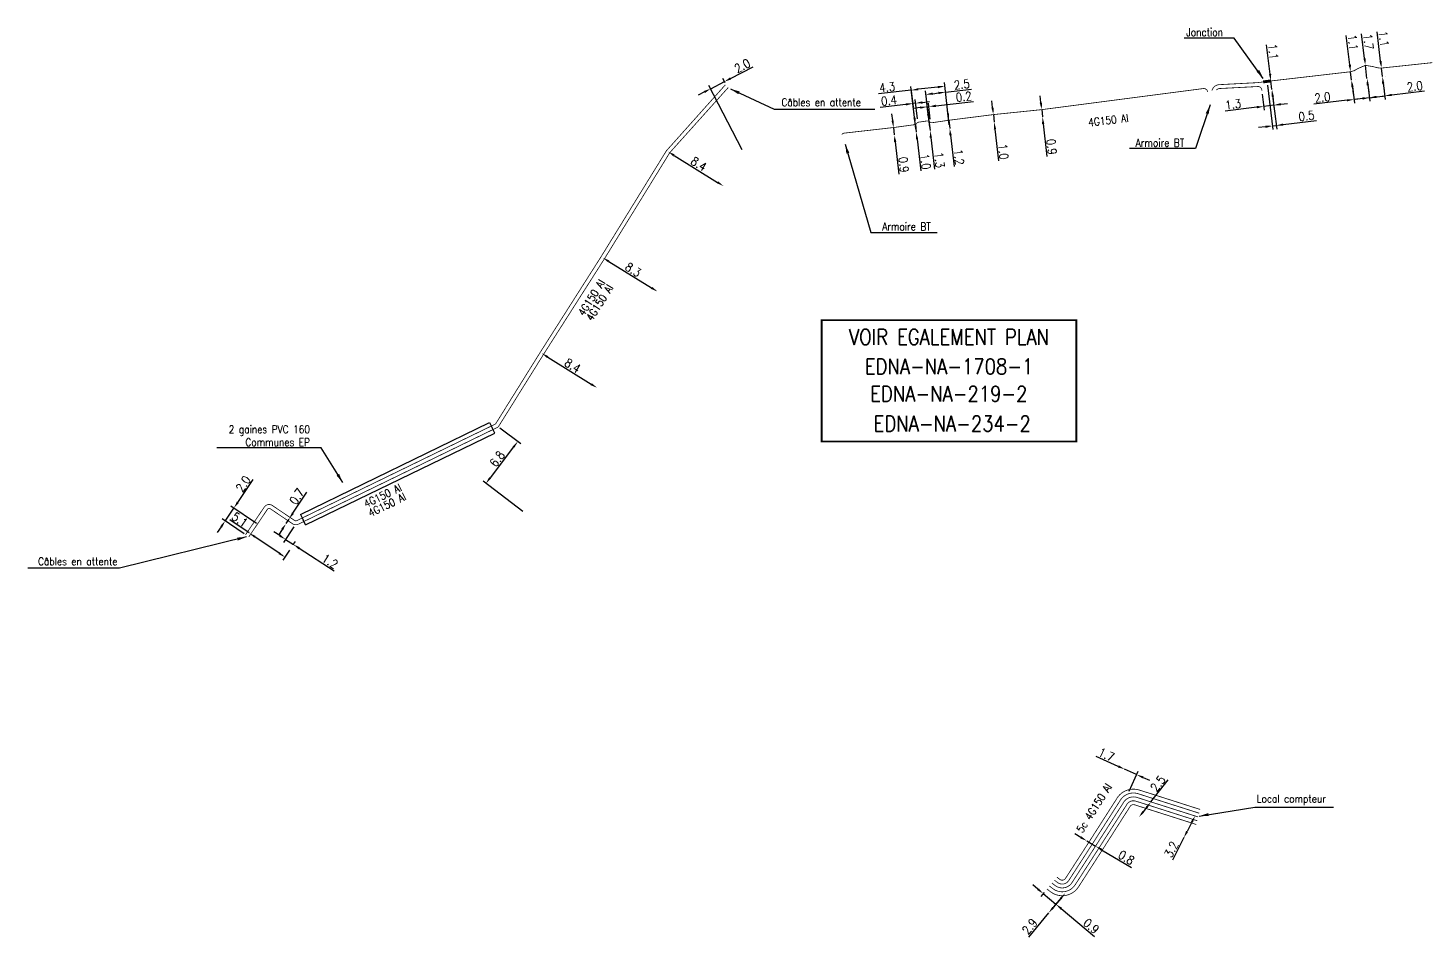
# Model space of a CAD drawing. Header units: millimetres. Extents: x 184011 to 185000, y 128010 to 128993.
# Drawn here: x 184702.9 to 184883.2, y 128587.1 to 128704.4 of the extents above; entities that cross this region are included whole.
import ezdxf
from ezdxf.enums import TextEntityAlignment as Align

# ---------------------------------------------------------------- set-up
doc = ezdxf.new("R2010")
doc.units = ezdxf.units.MM
doc.header["$PDMODE"] = 34
doc.linetypes.add('B_ST_Al', pattern=[2000, 1000, 1000])
doc.layers.get('0').update_dxf_attribs({"linetype": 'CONTINUOUS'})
doc.layers.get('DEFPOINTS').update_dxf_attribs({"linetype": 'CONTINUOUS'})
for name, color, linetype in [('B_100', 3, 'CONTINUOUS'), ('B_110', 1, 'CONTINUOUS'), ('B_300', 7, 'CONTINUOUS'), ('B_400', 7, 'CONTINUOUS'), ('B_930', 7, 'CONTINUOUS')]:
    doc.layers.add(name, color=color, linetype=linetype)
doc.styles.get("Standard").update_dxf_attribs({"font": 'romans.shx', "width": 0.85})
doc.dimstyles.get("Standard").update_dxf_attribs({"dimtxt": 1.5, "dimasz": 1.2, "dimexe": 0.625, "dimexo": 0.625, "dimgap": 0.25, "dimtad": 1, "dimdec": 1, "dimzin": 0, "dimdsep": 46, "dimtxsty": 'Standard', "dimcen": -0.5, "dimadec": 0, "dimazin": 0, "dimtfac": 1, "dimtdec": 1, "dimtmove": 0, "dimatfit": 3, "dimfxl": 0, "dimtolj": 1, "dimtzin": 0, "dimarcsym": 0})

# ---------------------------------------------------------------- blocks, each defined once
blk = doc.blocks.new('*D13')
at = {"layer": 'B_110', "color": 0, "linetype": 'Continuous', "lineweight": -2, "transparency": 16777216}
for p, q in [((184862.08, 128695.81), (184862.33, 128693.78)), ((184863.37, 128695.97), (184863.62, 128693.94)), ((184861.38, 128694.14), (184857.3, 128693.64)), ((184863.57, 128694.41), (184862.28, 128694.25)), ((184864.46, 128694.52), (184865.35, 128694.63))]:
    blk.add_line(p, q, dxfattribs=at)
at = {"layer": 'B_110', "color": 0, "linetype": 'Continuous', "transparency": 16777216}
for points in [[(184861.36, 128694.29), (184861.4, 128693.99), (184862.28, 128694.25)], [(184864.44, 128694.67), (184864.48, 128694.37), (184863.57, 128694.41)]]:
    blk.add_solid(points, dxfattribs=at)
at = {"layer": 'DEFPOINTS', "color": 0, "linetype": 'Continuous', "transparency": 16777216}
for p in [(184862.03, 128696.28), (184863.32, 128696.44), (184863.57, 128694.41)]:
    blk.add_point(p, dxfattribs=at)
at = {"layer": 'B_110', "color": 0, "linetype": 'Continuous', "transparency": 16777216, "insert": (184858.32, 128694.52), "char_height": 1.125, "attachment_point": 5, "rotation": 7.011}
blk.add_mtext('\\A1;1.3', dxfattribs=at)
blk = doc.blocks.new('*D14')
at = {"layer": 'B_110', "color": 0, "linetype": 'Continuous', "lineweight": -2, "transparency": 16777216}
for p, q in [((184863.08, 128698.42), (184862.63, 128702.19)), ((184863.32, 128696.44), (184863.19, 128697.53)), ((184863.42, 128695.54), (184863.53, 128694.65))]:
    blk.add_line(p, q, dxfattribs=at)
at = {"layer": 'B_110', "color": 0, "linetype": 'Continuous', "transparency": 16777216}
for points in [[(184863.23, 128698.44), (184862.93, 128698.4), (184863.19, 128697.53)], [(184863.57, 128695.56), (184863.28, 128695.52), (184863.32, 128696.44)]]:
    blk.add_solid(points, dxfattribs=at)
at = {"layer": 'DEFPOINTS', "color": 0, "linetype": 'Continuous', "transparency": 16777216}
for p in [(184863.19, 128697.53), (184863.32, 128696.44), (184863.32, 128696.44)]:
    blk.add_point(p, dxfattribs=at)
at = {"layer": 'B_110', "color": 0, "linetype": 'Continuous', "transparency": 16777216, "insert": (184863.49, 128701.3), "char_height": 1.125, "attachment_point": 5, "rotation": 276.8123}
blk.add_mtext('\\A1;1.1', dxfattribs=at)
blk = doc.blocks.new('*D15')
at = {"layer": 'B_110', "color": 0, "linetype": 'Continuous', "lineweight": -2, "transparency": 16777216}
for p, q in [((184873.36, 128699.61), (184872.91, 128703.38)), ((184873.59, 128697.63), (184873.46, 128698.72)), ((184873.93, 128698.78), (184873.93, 128698.78)), ((184873.7, 128696.74), (184873.81, 128695.84)), ((184874.06, 128697.68), (184874.06, 128697.68))]:
    blk.add_line(p, q, dxfattribs=at)
at = {"layer": 'B_110', "color": 0, "linetype": 'Continuous', "transparency": 16777216}
for points in [[(184873.51, 128699.63), (184873.21, 128699.6), (184873.46, 128698.72)], [(184873.85, 128696.75), (184873.55, 128696.72), (184873.59, 128697.63)]]:
    blk.add_solid(points, dxfattribs=at)
at = {"layer": 'DEFPOINTS', "color": 0, "linetype": 'Continuous', "transparency": 16777216}
for p in [(184873.46, 128698.72), (184873.59, 128697.63), (184873.59, 128697.63)]:
    blk.add_point(p, dxfattribs=at)
at = {"layer": 'B_110', "color": 0, "linetype": 'Continuous', "transparency": 16777216, "insert": (184873.77, 128702.5), "char_height": 1.125, "attachment_point": 5, "rotation": 276.8123}
blk.add_mtext('\\A1;1.1', dxfattribs=at)
blk = doc.blocks.new('*D16')
at = {"layer": 'B_110', "color": 0, "linetype": 'Continuous', "lineweight": -2, "transparency": 16777216}
for p, q in [((184877.33, 128700.09), (184876.89, 128703.86)), ((184877.57, 128698.1), (184877.44, 128699.19)), ((184877.9, 128699.25), (184877.9, 128699.25)), ((184877.67, 128697.21), (184877.78, 128696.31)), ((184878.03, 128698.16), (184878.03, 128698.16))]:
    blk.add_line(p, q, dxfattribs=at)
at = {"layer": 'B_110', "color": 0, "linetype": 'Continuous', "transparency": 16777216}
for points in [[(184877.48, 128700.1), (184877.18, 128700.07), (184877.44, 128699.19)], [(184877.82, 128697.22), (184877.52, 128697.19), (184877.57, 128698.1)]]:
    blk.add_solid(points, dxfattribs=at)
at = {"layer": 'DEFPOINTS', "color": 0, "linetype": 'Continuous', "transparency": 16777216}
for p in [(184877.44, 128699.19), (184877.57, 128698.1), (184877.57, 128698.1)]:
    blk.add_point(p, dxfattribs=at)
at = {"layer": 'B_110', "color": 0, "linetype": 'Continuous', "transparency": 16777216, "insert": (184877.75, 128702.97), "char_height": 1.125, "attachment_point": 5, "rotation": 276.7541}
blk.add_mtext('\\A1;1.1', dxfattribs=at)
blk = doc.blocks.new('*D17')
at = {"layer": 'B_110', "color": 0, "linetype": 'Continuous', "lineweight": -2, "transparency": 16777216}
for p, q in [((184873.65, 128697.16), (184873.96, 128694.67)), ((184875.64, 128697.39), (184875.94, 128694.91)), ((184873.01, 128695.04), (184868.74, 128694.54)), ((184875.89, 128695.37), (184873.9, 128695.14)), ((184876.78, 128695.47), (184877.68, 128695.58))]:
    blk.add_line(p, q, dxfattribs=at)
at = {"layer": 'B_110', "color": 0, "linetype": 'Continuous', "transparency": 16777216}
for points in [[(184872.99, 128695.18), (184873.02, 128694.89), (184873.9, 128695.14)], [(184876.76, 128695.62), (184876.8, 128695.33), (184875.89, 128695.37)]]:
    blk.add_solid(points, dxfattribs=at)
at = {"layer": 'DEFPOINTS', "color": 0, "linetype": 'Continuous', "transparency": 16777216}
for p in [(184873.59, 128697.63), (184875.58, 128697.86), (184875.89, 128695.37)]:
    blk.add_point(p, dxfattribs=at)
at = {"layer": 'B_110', "color": 0, "linetype": 'Continuous', "transparency": 16777216, "insert": (184869.84, 128695.42), "char_height": 1.125, "attachment_point": 5, "rotation": 6.6234}
blk.add_mtext('\\A1;2.0', dxfattribs=at)
blk = doc.blocks.new('*D18')
at = {"layer": 'B_110', "color": 0, "linetype": 'Continuous', "lineweight": -2, "transparency": 16777216}
for p, q in [((184875.64, 128697.39), (184875.94, 128694.91)), ((184877.62, 128697.64), (184877.93, 128695.15)), ((184874.99, 128695.26), (184874.1, 128695.15)), ((184875.89, 128695.37), (184877.87, 128695.61)), ((184878.77, 128695.72), (184883.01, 128696.24))]:
    blk.add_line(p, q, dxfattribs=at)
at = {"layer": 'B_110', "color": 0, "linetype": 'Continuous', "transparency": 16777216}
for points in [[(184874.98, 128695.41), (184875.01, 128695.11), (184875.89, 128695.37)], [(184878.75, 128695.87), (184878.78, 128695.57), (184877.87, 128695.61)]]:
    blk.add_solid(points, dxfattribs=at)
at = {"layer": 'DEFPOINTS', "color": 0, "linetype": 'Continuous', "transparency": 16777216}
for p in [(184875.58, 128697.86), (184877.57, 128698.1), (184875.89, 128695.37)]:
    blk.add_point(p, dxfattribs=at)
at = {"layer": 'B_110', "color": 0, "linetype": 'Continuous', "transparency": 16777216, "insert": (184881.74, 128696.84), "char_height": 1.125, "attachment_point": 5, "rotation": 6.9316}
blk.add_mtext('\\A1;2.0', dxfattribs=at)
blk = doc.blocks.new('*D83')
at = {"layer": 'B_110', "color": 0, "linetype": 'Continuous', "lineweight": -2, "transparency": 16777216}
for p, q in [((184833.53, 128694.73), (184833.43, 128695.62)), ((184833.63, 128693.83), (184833.73, 128692.89)), ((184833.83, 128691.99), (184834.3, 128687.8))]:
    blk.add_line(p, q, dxfattribs=at)
at = {"layer": 'B_110', "color": 0, "linetype": 'Continuous', "transparency": 16777216}
for points in [[(184833.68, 128694.74), (184833.38, 128694.71), (184833.63, 128693.83)], [(184833.98, 128692.01), (184833.68, 128691.98), (184833.73, 128692.89)]]:
    blk.add_solid(points, dxfattribs=at)
at = {"layer": 'DEFPOINTS', "color": 0, "linetype": 'Continuous', "transparency": 16777216}
for p in [(184833.63, 128693.83), (184833.73, 128692.89), (184833.73, 128692.89)]:
    blk.add_point(p, dxfattribs=at)
at = {"layer": 'B_110', "color": 0, "linetype": 'Continuous', "transparency": 16777216, "insert": (184834.91, 128689.04), "char_height": 1.125, "attachment_point": 5, "rotation": 276.3026}
blk.add_mtext('\\A1;0.9', dxfattribs=at)
blk = doc.blocks.new('*D84')
at = {"layer": 'B_110', "color": 0, "linetype": 'Continuous', "lineweight": -2, "transparency": 16777216}
for p, q in [((184827.3, 128694.09), (184827.2, 128694.98)), ((184827.4, 128693.19), (184827.51, 128692.2)), ((184827.61, 128691.31), (184828.06, 128687.21))]:
    blk.add_line(p, q, dxfattribs=at)
at = {"layer": 'B_110', "color": 0, "linetype": 'Continuous', "transparency": 16777216}
for points in [[(184827.45, 128694.1), (184827.15, 128694.07), (184827.4, 128693.19)], [(184827.76, 128691.32), (184827.46, 128691.29), (184827.51, 128692.2)]]:
    blk.add_solid(points, dxfattribs=at)
at = {"layer": 'DEFPOINTS', "color": 0, "linetype": 'Continuous', "transparency": 16777216}
for p in [(184827.4, 128693.19), (184827.51, 128692.2), (184827.51, 128692.2)]:
    blk.add_point(p, dxfattribs=at)
at = {"layer": 'B_110', "color": 0, "linetype": 'Continuous', "transparency": 16777216, "insert": (184828.68, 128688.41), "char_height": 1.125, "attachment_point": 5, "rotation": 276.3026}
blk.add_mtext('\\A1;1.0', dxfattribs=at)
blk = doc.blocks.new('*D85')
at = {"layer": 'B_110', "color": 0, "linetype": 'Continuous', "lineweight": -2, "transparency": 16777216}
for p, q in [((184821.55, 128693.35), (184821.44, 128694.24)), ((184821.18, 128692.4), (184821.18, 128692.4)), ((184821.31, 128691.36), (184821.31, 128691.36)), ((184821.65, 128692.46), (184821.77, 128691.41)), ((184821.88, 128690.52), (184822.35, 128686.51))]:
    blk.add_line(p, q, dxfattribs=at)
at = {"layer": 'B_110', "color": 0, "linetype": 'Continuous', "transparency": 16777216}
for points in [[(184821.69, 128693.37), (184821.4, 128693.33), (184821.65, 128692.46)], [(184822.03, 128690.54), (184821.73, 128690.5), (184821.77, 128691.41)]]:
    blk.add_solid(points, dxfattribs=at)
at = {"layer": 'DEFPOINTS', "color": 0, "linetype": 'Continuous', "transparency": 16777216}
for p in [(184821.65, 128692.46), (184821.77, 128691.41), (184821.77, 128691.41)]:
    blk.add_point(p, dxfattribs=at)
at = {"layer": 'B_110', "color": 0, "linetype": 'Continuous', "transparency": 16777216, "insert": (184822.96, 128687.71), "char_height": 1.125, "attachment_point": 5, "rotation": 276.7005}
blk.add_mtext('\\A1;1.2', dxfattribs=at)
blk = doc.blocks.new('*D86')
at = {"layer": 'B_110', "color": 0, "linetype": 'Continuous', "lineweight": -2, "transparency": 16777216}
for p, q in [((184814.42, 128692.41), (184814.31, 128693.31)), ((184814.52, 128691.52), (184814.63, 128690.57)), ((184814.74, 128689.68), (184815.23, 128685.49))]:
    blk.add_line(p, q, dxfattribs=at)
at = {"layer": 'B_110', "color": 0, "linetype": 'Continuous', "transparency": 16777216}
for points in [[(184814.56, 128692.43), (184814.27, 128692.39), (184814.52, 128691.52)], [(184814.89, 128689.7), (184814.59, 128689.66), (184814.63, 128690.57)]]:
    blk.add_solid(points, dxfattribs=at)
at = {"layer": 'DEFPOINTS', "color": 0, "linetype": 'Continuous', "transparency": 16777216}
for p in [(184814.52, 128691.52), (184814.63, 128690.57), (184814.63, 128690.57)]:
    blk.add_point(p, dxfattribs=at)
at = {"layer": 'B_110', "color": 0, "linetype": 'Continuous', "transparency": 16777216, "insert": (184815.84, 128686.73), "char_height": 1.125, "attachment_point": 5, "rotation": 276.7006}
blk.add_mtext('\\A1;0.9', dxfattribs=at)
blk = doc.blocks.new('*D87')
at = {"layer": 'B_110', "color": 0, "linetype": 'Continuous', "lineweight": -2, "transparency": 16777216}
for p, q in [((184819.97, 128694.32), (184824.85, 128694.9)), ((184817.98, 128694.09), (184817.09, 128693.99)), ((184819.19, 128691.58), (184818.82, 128694.66)), ((184818.88, 128694.2), (184819.08, 128694.22)), ((184819.27, 128692.6), (184819.02, 128694.68))]:
    blk.add_line(p, q, dxfattribs=at)
at = {"layer": 'B_110', "color": 0, "linetype": 'Continuous', "transparency": 16777216}
for points in [[(184817.97, 128694.24), (184818, 128693.94), (184818.88, 128694.2)], [(184819.95, 128694.47), (184819.99, 128694.17), (184819.08, 128694.22)]]:
    blk.add_solid(points, dxfattribs=at)
at = {"layer": 'DEFPOINTS', "color": 0, "linetype": 'Continuous', "transparency": 16777216}
for p in [(184819.08, 128694.22), (184819.32, 128692.13), (184819.24, 128691.12)]:
    blk.add_point(p, dxfattribs=at)
at = {"layer": 'B_110', "color": 0, "linetype": 'Continuous', "transparency": 16777216, "insert": (184823.58, 128695.5), "char_height": 1.125, "attachment_point": 5, "rotation": 6.7008}
blk.add_mtext('\\A1;0.2', dxfattribs=at)
blk = doc.blocks.new('*D88')
at = {"layer": 'B_110', "color": 0, "linetype": 'Continuous', "lineweight": -2, "transparency": 16777216}
for p, q in [((184819.19, 128691.58), (184818.64, 128696.25)), ((184819.59, 128695.89), (184820.33, 128695.98)), ((184821.72, 128691.88), (184821.17, 128696.55)), ((184821.22, 128696.09), (184824.6, 128696.48))]:
    blk.add_line(p, q, dxfattribs=at)
at = {"layer": 'B_110', "color": 0, "linetype": 'Continuous', "transparency": 16777216}
for points in [[(184819.57, 128696.04), (184819.6, 128695.74), (184818.69, 128695.79)], [(184820.31, 128696.13), (184820.35, 128695.83), (184821.22, 128696.09)]]:
    blk.add_solid(points, dxfattribs=at)
at = {"layer": 'DEFPOINTS', "color": 0, "linetype": 'Continuous', "transparency": 16777216}
for p in [(184821.22, 128696.09), (184821.77, 128691.41), (184819.24, 128691.12)]:
    blk.add_point(p, dxfattribs=at)
at = {"layer": 'B_110', "color": 0, "linetype": 'Continuous', "transparency": 16777216, "insert": (184823.33, 128697.09), "char_height": 1.125, "attachment_point": 5, "rotation": 6.7008}
blk.add_mtext('\\A1;2.5', dxfattribs=at)
blk = doc.blocks.new('*D89')
at = {"layer": 'B_110', "color": 0, "linetype": 'Continuous', "lineweight": -2, "transparency": 16777216}
for p, q in [((184818.98, 128693.3), (184818.88, 128694.19)), ((184819.09, 128692.41), (184819.24, 128691.12)), ((184819.35, 128690.22), (184819.83, 128686.13))]:
    blk.add_line(p, q, dxfattribs=at)
at = {"layer": 'B_110', "color": 0, "linetype": 'Continuous', "transparency": 16777216}
for points in [[(184819.13, 128693.32), (184818.83, 128693.28), (184819.09, 128692.41)], [(184819.49, 128690.24), (184819.2, 128690.2), (184819.24, 128691.12)]]:
    blk.add_solid(points, dxfattribs=at)
at = {"layer": 'DEFPOINTS', "color": 0, "linetype": 'Continuous', "transparency": 16777216}
for p in [(184819.09, 128692.41), (184819.24, 128691.12), (184819.24, 128691.12)]:
    blk.add_point(p, dxfattribs=at)
at = {"layer": 'B_110', "color": 0, "linetype": 'Continuous', "transparency": 16777216, "insert": (184820.44, 128687.34), "char_height": 1.125, "attachment_point": 5, "rotation": 276.7008}
blk.add_mtext('\\A1;1.3', dxfattribs=at)
blk = doc.blocks.new('*D90')
at = {"layer": 'B_110', "color": 0, "linetype": 'Continuous', "lineweight": -2, "transparency": 16777216}
for p, q in [((184816.78, 128696.6), (184817.07, 128694.15)), ((184817.6, 128692.66), (184817.31, 128695.12)), ((184818.26, 128694.76), (184819.15, 128694.87)), ((184816.12, 128694.51), (184812.82, 128694.12)), ((184817.36, 128694.66), (184817.02, 128694.62))]:
    blk.add_line(p, q, dxfattribs=at)
at = {"layer": 'B_110', "color": 0, "linetype": 'Continuous', "transparency": 16777216}
for points in [[(184818.24, 128694.91), (184818.28, 128694.61), (184817.36, 128694.66)], [(184816.11, 128694.66), (184816.14, 128694.36), (184817.02, 128694.62)]]:
    blk.add_solid(points, dxfattribs=at)
at = {"layer": 'DEFPOINTS', "color": 0, "linetype": 'Continuous', "transparency": 16777216}
for p in [(184816.73, 128697.07), (184817.02, 128694.62), (184817.65, 128692.2)]:
    blk.add_point(p, dxfattribs=at)
at = {"layer": 'B_110', "color": 0, "linetype": 'Continuous', "transparency": 16777216, "insert": (184813.94, 128695.01), "char_height": 1.125, "attachment_point": 5, "rotation": 6.7008}
blk.add_mtext('\\A1;0.4', dxfattribs=at)
blk = doc.blocks.new('*D91')
at = {"layer": 'B_110', "color": 0, "linetype": 'Continuous', "lineweight": -2, "transparency": 16777216}
for p, q in [((184817.4, 128691.37), (184816.76, 128696.81)), ((184820.24, 128696.74), (184817.71, 128696.45)), ((184821.72, 128691.88), (184821.08, 128697.31)), ((184816.81, 128696.34), (184812.61, 128695.85))]:
    blk.add_line(p, q, dxfattribs=at)
at = {"layer": 'B_110', "color": 0, "linetype": 'Continuous', "transparency": 16777216}
for points in [[(184817.69, 128696.59), (184817.73, 128696.3), (184816.81, 128696.34)], [(184820.22, 128696.89), (184820.26, 128696.59), (184821.13, 128696.85)]]:
    blk.add_solid(points, dxfattribs=at)
at = {"layer": 'DEFPOINTS', "color": 0, "linetype": 'Continuous', "transparency": 16777216}
for p in [(184821.13, 128696.85), (184821.77, 128691.41), (184817.45, 128690.91)]:
    blk.add_point(p, dxfattribs=at)
at = {"layer": 'B_110', "color": 0, "linetype": 'Continuous', "transparency": 16777216, "insert": (184813.7, 128696.73), "char_height": 1.125, "attachment_point": 5, "rotation": 6.7008}
blk.add_mtext('\\A1;4.3', dxfattribs=at)
blk = doc.blocks.new('*D92')
at = {"layer": 'B_110', "color": 0, "linetype": 'Continuous', "lineweight": -2, "transparency": 16777216}
for p, q in [((184817.23, 128692.79), (184817.13, 128693.69)), ((184817.34, 128691.9), (184817.45, 128690.91)), ((184817.56, 128690.01), (184818.04, 128685.92))]:
    blk.add_line(p, q, dxfattribs=at)
at = {"layer": 'B_110', "color": 0, "linetype": 'Continuous', "transparency": 16777216}
for points in [[(184817.38, 128692.81), (184817.08, 128692.78), (184817.34, 128691.9)], [(184817.71, 128690.03), (184817.41, 128689.99), (184817.45, 128690.91)]]:
    blk.add_solid(points, dxfattribs=at)
at = {"layer": 'DEFPOINTS', "color": 0, "linetype": 'Continuous', "transparency": 16777216}
for p in [(184817.34, 128691.9), (184817.45, 128690.91), (184817.45, 128690.91)]:
    blk.add_point(p, dxfattribs=at)
at = {"layer": 'B_110', "color": 0, "linetype": 'Continuous', "transparency": 16777216, "insert": (184818.65, 128687.13), "char_height": 1.125, "attachment_point": 5, "rotation": 276.7008}
blk.add_mtext('\\A1;1.0', dxfattribs=at)
blk = doc.blocks.new('*D93')
at = {"layer": 'B_110', "color": 0, "linetype": 'Continuous', "lineweight": -2, "transparency": 16777216}
for p, q in [((184862.75, 128697), (184863.45, 128691.26)), ((184863.37, 128695.97), (184863.95, 128691.32)), ((184862.5, 128691.62), (184861.61, 128691.51)), ((184863.4, 128691.73), (184863.89, 128691.79)), ((184864.78, 128691.9), (184869.06, 128692.42))]:
    blk.add_line(p, q, dxfattribs=at)
at = {"layer": 'B_110', "color": 0, "linetype": 'Continuous', "transparency": 16777216}
for points in [[(184862.48, 128691.77), (184862.52, 128691.47), (184863.4, 128691.73)], [(184864.76, 128692.05), (184864.8, 128691.75), (184863.89, 128691.79)]]:
    blk.add_solid(points, dxfattribs=at)
at = {"layer": 'DEFPOINTS', "color": 0, "linetype": 'Continuous', "transparency": 16777216}
for p in [(184862.69, 128697.47), (184863.32, 128696.44), (184863.89, 128691.79)]:
    blk.add_point(p, dxfattribs=at)
at = {"layer": 'B_110', "color": 0, "linetype": 'Continuous', "transparency": 16777216, "insert": (184867.78, 128693.02), "char_height": 1.125, "attachment_point": 5, "rotation": 7.011}
blk.add_mtext('\\A1;0.5', dxfattribs=at)
blk = doc.blocks.new('B_300_03')
at = {"color": 0, "linetype": 'Continuous'}
blk.add_solid([(-0.5, 0.1875), (-0.5, -0.1875), (0.5, 0.1875), (0.5, -0.1875)], dxfattribs=at)
at = {"color": 0, "linetype": 'Continuous', "width": 0.75, "flags": 3}
for tag, p in [('DEF_LEG', (0, -4.25)), ('DEF_COUP', (0, -6.75)), ('DEF_TYPE', (0, -9.25))]:
    blk.add_attdef(tag, text='', height=1.2, dxfattribs=at).set_placement(p, align=Align.MIDDLE)
blk = doc.blocks.new('*D270')
at = {"layer": 'B_110', "color": 0, "linetype": 'Continuous', "lineweight": -2, "transparency": 16777216}
for p, q in [((184875.26, 128700.44), (184874.87, 128703.62)), ((184875.58, 128697.86), (184875.37, 128699.55)), ((184875.69, 128696.97), (184875.8, 128696.07))]:
    blk.add_line(p, q, dxfattribs=at)
at = {"layer": 'B_110', "color": 0, "linetype": 'Continuous', "transparency": 16777216}
for points in [[(184875.41, 128700.46), (184875.12, 128700.42), (184875.37, 128699.55)], [(184875.84, 128696.98), (184875.54, 128696.95), (184875.58, 128697.86)]]:
    blk.add_solid(points, dxfattribs=at)
at = {"layer": 'DEFPOINTS', "color": 0, "linetype": 'Continuous', "transparency": 16777216}
for p in [(184875.37, 128699.55), (184875.58, 128697.86), (184875.58, 128697.86)]:
    blk.add_point(p, dxfattribs=at)
at = {"layer": 'B_110', "color": 0, "linetype": 'Continuous', "transparency": 16777216, "insert": (184875.75, 128702.6), "char_height": 1.125, "attachment_point": 5, "rotation": 277.011}
blk.add_mtext('\\A1;1.7', dxfattribs=at)
blk = doc.blocks.new('*D319')
at = {"layer": 'B_110', "color": 0, "linetype": 'Continuous', "lineweight": -2, "transparency": 16777216}
for p, q in [((184729.96, 128643.15), (184731.97, 128646.12)), ((184732.38, 128640.43), (184729.07, 128642.67)), ((184730.78, 128639.11), (184727.95, 128641.02)), ((184728.34, 128640.76), (184729.46, 128642.41)), ((184727.84, 128640.02), (184727.33, 128639.27))]:
    blk.add_line(p, q, dxfattribs=at)
at = {"layer": 'B_110', "color": 0, "linetype": 'Continuous', "transparency": 16777216}
for points in [[(184729.84, 128643.24), (184730.08, 128643.07), (184729.46, 128642.41)], [(184727.71, 128640.1), (184727.96, 128639.93), (184728.34, 128640.76)]]:
    blk.add_solid(points, dxfattribs=at)
at = {"layer": 'DEFPOINTS', "color": 0, "linetype": 'Continuous', "transparency": 16777216}
for p in [(184728.34, 128640.76), (184732.77, 128640.17), (184731.17, 128638.84)]:
    blk.add_point(p, dxfattribs=at)
at = {"layer": 'B_110', "color": 0, "linetype": 'Continuous', "transparency": 16777216, "insert": (184730.68, 128645.56), "char_height": 1.125, "attachment_point": 5, "rotation": 55.9053}
blk.add_mtext('\\A1;2.0', dxfattribs=at)
blk = doc.blocks.new('*D320')
at = {"layer": 'B_110', "color": 0, "linetype": 'Continuous', "lineweight": -2, "transparency": 16777216}
for p, q in [((184731.43, 128639.22), (184728.94, 128640.91)), ((184735.3, 128636.6), (184732.18, 128638.72)), ((184736.64, 128636.98), (184735.78, 128635.71))]:
    blk.add_line(p, q, dxfattribs=at)
at = {"layer": 'B_110', "color": 0, "linetype": 'Continuous', "transparency": 16777216}
for points in [[(184732.26, 128638.84), (184732.09, 128638.6), (184731.43, 128639.22)], [(184735.39, 128636.73), (184735.22, 128636.48), (184736.05, 128636.1)]]:
    blk.add_solid(points, dxfattribs=at)
at = {"layer": 'DEFPOINTS', "color": 0, "linetype": 'Continuous', "transparency": 16777216}
for p in [(184731.43, 128639.22), (184731.43, 128639.22), (184736.9, 128637.36)]:
    blk.add_point(p, dxfattribs=at)
at = {"layer": 'B_110', "color": 0, "linetype": 'Continuous', "transparency": 16777216, "insert": (184730.23, 128640.94), "char_height": 1.125, "attachment_point": 5, "rotation": 325.9053}
blk.add_mtext('\\A1;5.1', dxfattribs=at)
blk = doc.blocks.new('*D321')
at = {"layer": 'B_110', "color": 0, "linetype": 'Continuous', "lineweight": -2, "transparency": 16777216}
for p, q in [((184737.07, 128641.76), (184738.87, 128644.5)), ((184736.18, 128641.27), (184736.18, 128641.27)), ((184736.19, 128640.42), (184736.58, 128641.01)), ((184735.7, 128639.67), (184735.2, 128638.92)), ((184735.8, 128640.68), (184735.8, 128640.68))]:
    blk.add_line(p, q, dxfattribs=at)
at = {"layer": 'B_110', "color": 0, "linetype": 'Continuous', "transparency": 16777216}
for points in [[(184736.95, 128641.84), (184737.2, 128641.68), (184736.58, 128641.01)], [(184735.57, 128639.75), (184735.82, 128639.59), (184736.19, 128640.42)]]:
    blk.add_solid(points, dxfattribs=at)
at = {"layer": 'DEFPOINTS', "color": 0, "linetype": 'Continuous', "transparency": 16777216}
for p in [(184736.58, 128641.01), (184736.19, 128640.42), (184736.19, 128640.42)]:
    blk.add_point(p, dxfattribs=at)
at = {"layer": 'B_110', "color": 0, "linetype": 'Continuous', "transparency": 16777216, "insert": (184737.59, 128643.92), "char_height": 1.125, "attachment_point": 5, "rotation": 56.6374}
blk.add_mtext('\\A1;0.7', dxfattribs=at)
blk = doc.blocks.new('*D322')
at = {"layer": 'B_110', "color": 0, "linetype": 'Continuous', "lineweight": -2, "transparency": 16777216}
for p, q in [((184763.75, 128652.79), (184766.45, 128650.74)), ((184765.54, 128650.31), (184762.51, 128646.33)), ((184766.73, 128641.99), (184761.6, 128645.89))]:
    blk.add_line(p, q, dxfattribs=at)
at = {"layer": 'B_110', "color": 0, "linetype": 'Continuous', "transparency": 16777216}
for points in [[(184765.42, 128650.4), (184765.65, 128650.22), (184766.08, 128651.03)], [(184762.39, 128646.42), (184762.63, 128646.24), (184761.97, 128645.61)]]:
    blk.add_solid(points, dxfattribs=at)
at = {"layer": 'DEFPOINTS', "color": 0, "linetype": 'Continuous', "transparency": 16777216}
for p in [(184763.38, 128653.08), (184761.97, 128645.61), (184767.11, 128641.71)]:
    blk.add_point(p, dxfattribs=at)
at = {"layer": 'B_110', "color": 0, "linetype": 'Continuous', "transparency": 16777216, "insert": (184763.43, 128648.77), "char_height": 1.125, "attachment_point": 5, "rotation": 52.8049}
blk.add_mtext('\\A1;6.8', dxfattribs=at)
blk = doc.blocks.new('*D323')
at = {"layer": 'B_110', "color": 0, "linetype": 'Continuous', "lineweight": -2, "transparency": 16777216}
blk.add_line((184769.94, 128661.91), (184775.54, 128658.42), dxfattribs=at)
at = {"layer": 'B_110', "color": 0, "linetype": 'Continuous', "transparency": 16777216}
for points in [[(184770.02, 128662.04), (184769.86, 128661.78), (184769.18, 128662.39)], [(184775.62, 128658.54), (184775.46, 128658.29), (184776.31, 128657.94)]]:
    blk.add_solid(points, dxfattribs=at)
at = {"layer": 'DEFPOINTS', "color": 0, "linetype": 'Continuous', "transparency": 16777216}
for p in [(184769.18, 128662.39), (184776.31, 128657.94), (184776.31, 128657.94)]:
    blk.add_point(p, dxfattribs=at)
at = {"layer": 'B_110', "color": 0, "linetype": 'Continuous', "transparency": 16777216, "insert": (184773.14, 128660.8), "char_height": 1.125, "attachment_point": 5, "rotation": 328.0569}
blk.add_mtext('\\A1;8.4', dxfattribs=at)
blk = doc.blocks.new('*D324')
at = {"layer": 'B_110', "color": 0, "linetype": 'Continuous', "lineweight": -2, "transparency": 16777216}
blk.add_line((184777.8, 128674.25), (184783.33, 128670.83), dxfattribs=at)
at = {"layer": 'B_110', "color": 0, "linetype": 'Continuous', "transparency": 16777216}
for points in [[(184777.88, 128674.38), (184777.72, 128674.13), (184777.04, 128674.73)], [(184783.41, 128670.96), (184783.25, 128670.71), (184784.1, 128670.36)]]:
    blk.add_solid(points, dxfattribs=at)
at = {"layer": 'DEFPOINTS', "color": 0, "linetype": 'Continuous', "transparency": 16777216}
for p in [(184777.04, 128674.73), (184784.1, 128670.36), (184784.1, 128670.36)]:
    blk.add_point(p, dxfattribs=at)
at = {"layer": 'B_110', "color": 0, "linetype": 'Continuous', "transparency": 16777216, "insert": (184780.96, 128673.18), "char_height": 1.125, "attachment_point": 5, "rotation": 328.2599}
blk.add_mtext('\\A1;8.3', dxfattribs=at)
blk = doc.blocks.new('*D325')
at = {"layer": 'B_110', "color": 0, "linetype": 'Continuous', "lineweight": -2, "transparency": 16777216}
blk.add_line((184786.22, 128687.93), (184791.83, 128684.45), dxfattribs=at)
at = {"layer": 'B_110', "color": 0, "linetype": 'Continuous', "transparency": 16777216}
for points in [[(184786.3, 128688.06), (184786.14, 128687.8), (184785.46, 128688.41)], [(184791.91, 128684.58), (184791.75, 128684.33), (184792.6, 128683.98)]]:
    blk.add_solid(points, dxfattribs=at)
at = {"layer": 'DEFPOINTS', "color": 0, "linetype": 'Continuous', "transparency": 16777216}
for p in [(184785.46, 128688.41), (184792.6, 128683.98), (184792.6, 128683.98)]:
    blk.add_point(p, dxfattribs=at)
at = {"layer": 'B_110', "color": 0, "linetype": 'Continuous', "transparency": 16777216, "insert": (184789.42, 128686.83), "char_height": 1.125, "attachment_point": 5, "rotation": 328.1976}
blk.add_mtext('\\A1;8.4', dxfattribs=at)
blk = doc.blocks.new('*D326')
at = {"layer": 'B_110', "color": 0, "linetype": 'Continuous', "lineweight": -2, "transparency": 16777216}
for p, q in [((184793.52, 128697.86), (184796.43, 128699.36)), ((184795.03, 128688.63), (184790.73, 128696.94)), ((184790.95, 128696.52), (184792.72, 128697.44)), ((184792.81, 128697.27), (184792.51, 128697.86)), ((184790.15, 128696.11), (184789.35, 128695.7))]:
    blk.add_line(p, q, dxfattribs=at)
at = {"layer": 'B_110', "color": 0, "linetype": 'Continuous', "transparency": 16777216}
for points in [[(184793.45, 128697.99), (184793.59, 128697.72), (184792.72, 128697.44)], [(184790.08, 128696.24), (184790.22, 128695.98), (184790.95, 128696.52)]]:
    blk.add_solid(points, dxfattribs=at)
at = {"layer": 'DEFPOINTS', "color": 0, "linetype": 'Continuous', "transparency": 16777216}
for p in [(184793.03, 128696.86), (184790.95, 128696.52), (184795.25, 128688.22)]:
    blk.add_point(p, dxfattribs=at)
at = {"layer": 'B_110', "color": 0, "linetype": 'Continuous', "transparency": 16777216, "insert": (184795.03, 128699.48), "char_height": 1.125, "attachment_point": 5, "rotation": 27.3554}
blk.add_mtext('\\A1;2.0', dxfattribs=at)
blk = doc.blocks.new('*D327')
at = {"layer": 'B_110', "color": 0, "linetype": 'Continuous', "lineweight": -2, "transparency": 16777216}
for p, q in [((184735.38, 128638.88), (184734.62, 128639.37)), ((184737.19, 128640.02), (184735.88, 128637.99)), ((184736.13, 128638.39), (184737.14, 128637.73)), ((184737.16, 128637.76), (184737.4, 128638.12)), ((184737.9, 128637.24), (184742.39, 128634.32))]:
    blk.add_line(p, q, dxfattribs=at)
at = {"layer": 'B_110', "color": 0, "linetype": 'Continuous', "transparency": 16777216}
for points in [[(184735.46, 128639), (184735.3, 128638.75), (184736.13, 128638.39)], [(184737.98, 128637.37), (184737.81, 128637.11), (184737.14, 128637.73)]]:
    blk.add_solid(points, dxfattribs=at)
at = {"layer": 'DEFPOINTS', "color": 0, "linetype": 'Continuous', "transparency": 16777216}
for p in [(184737.45, 128640.42), (184736.9, 128637.36), (184737.14, 128637.73)]:
    blk.add_point(p, dxfattribs=at)
at = {"layer": 'B_110', "color": 0, "linetype": 'Continuous', "transparency": 16777216, "insert": (184741.86, 128635.56), "char_height": 1.125, "attachment_point": 5, "rotation": 327.0037}
blk.add_mtext('\\A1;1.2', dxfattribs=at)
blk = doc.blocks.new('*D331')
at = {"layer": 'B_110', "color": 0, "linetype": 'Continuous', "lineweight": -2, "transparency": 16777216}
for p, q in [((184833.15, 128593.27), (184832.47, 128593.84)), ((184833.96, 128592.82), (184833.54, 128592.33)), ((184833.84, 128592.69), (184835.47, 128591.32)), ((184836.36, 128592.39), (184835.17, 128590.97)), ((184836.16, 128590.75), (184840.44, 128587.16))]:
    blk.add_line(p, q, dxfattribs=at)
at = {"layer": 'B_110', "color": 0, "linetype": 'Continuous', "transparency": 16777216}
for points in [[(184833.25, 128593.38), (184833.06, 128593.15), (184833.84, 128592.69)], [(184836.26, 128590.86), (184836.06, 128590.63), (184835.47, 128591.32)]]:
    blk.add_solid(points, dxfattribs=at)
at = {"layer": 'DEFPOINTS', "color": 0, "linetype": 'Continuous', "transparency": 16777216}
for p in [(184833.84, 128592.69), (184834.26, 128593.18), (184836.66, 128592.75)]:
    blk.add_point(p, dxfattribs=at)
at = {"layer": 'B_110', "color": 0, "linetype": 'Continuous', "transparency": 16777216, "insert": (184840.02, 128588.49), "char_height": 1.125, "attachment_point": 5, "rotation": 320.0315}
blk.add_mtext('\\A1;0.9', dxfattribs=at)
blk = doc.blocks.new('*D332')
at = {"layer": 'B_110', "color": 0, "linetype": 'Continuous', "lineweight": -2, "transparency": 16777216}
for p, q in [((184838.68, 128599.95), (184837.9, 128600.41)), ((184839.45, 128599.49), (184840.58, 128598.82)), ((184841.35, 128598.36), (184845.2, 128596.08))]:
    blk.add_line(p, q, dxfattribs=at)
at = {"layer": 'B_110', "color": 0, "linetype": 'Continuous', "transparency": 16777216}
for points in [[(184838.75, 128600.08), (184838.6, 128599.82), (184839.45, 128599.49)], [(184841.43, 128598.49), (184841.28, 128598.23), (184840.58, 128598.82)]]:
    blk.add_solid(points, dxfattribs=at)
at = {"layer": 'DEFPOINTS', "color": 0, "linetype": 'Continuous', "transparency": 16777216}
for p in [(184839.45, 128599.49), (184839.45, 128599.49), (184840.58, 128598.82)]:
    blk.add_point(p, dxfattribs=at)
at = {"layer": 'B_110', "color": 0, "linetype": 'Continuous', "transparency": 16777216, "insert": (184844.55, 128597.33), "char_height": 1.125, "attachment_point": 5, "rotation": 329.324}
blk.add_mtext('\\A1;0.8', dxfattribs=at)
blk = doc.blocks.new('*D333')
at = {"layer": 'B_110', "color": 0, "linetype": 'Continuous', "lineweight": -2, "transparency": 16777216}
for p, q in [((184843.51, 128609.11), (184840.65, 128610.4)), ((184845.88, 128608.04), (184844.33, 128608.74)), ((184844.92, 128605.91), (184846.08, 128608.47)), ((184846.71, 128607.68), (184847.53, 128607.31))]:
    blk.add_line(p, q, dxfattribs=at)
at = {"layer": 'B_110', "color": 0, "linetype": 'Continuous', "transparency": 16777216}
for points in [[(184843.57, 128609.25), (184843.45, 128608.97), (184844.33, 128608.74)], [(184846.77, 128607.81), (184846.64, 128607.54), (184845.88, 128608.04)]]:
    blk.add_solid(points, dxfattribs=at)
at = {"layer": 'DEFPOINTS', "color": 0, "linetype": 'Continuous', "transparency": 16777216}
for p in [(184844.33, 128608.74), (184844.33, 128608.74), (184844.73, 128605.48)]:
    blk.add_point(p, dxfattribs=at)
at = {"layer": 'B_110', "color": 0, "linetype": 'Continuous', "transparency": 16777216, "insert": (184841.98, 128610.62), "char_height": 1.125, "attachment_point": 5, "rotation": 335.8232}
blk.add_mtext('\\A1;1.7', dxfattribs=at)
blk = doc.blocks.new('*D334')
at = {"layer": 'B_110', "color": 0, "linetype": 'Continuous', "lineweight": -2, "transparency": 16777216}
for p, q in [((184847.72, 128604.52), (184849.95, 128607.37)), ((184846.74, 128603.26), (184847.17, 128603.82))]:
    blk.add_line(p, q, dxfattribs=at)
at = {"layer": 'B_110', "color": 0, "linetype": 'Continuous', "transparency": 16777216}
for points in [[(184846.62, 128603.36), (184846.85, 128603.17), (184846.18, 128602.56)], [(184847.05, 128603.91), (184847.28, 128603.72), (184847.72, 128604.52)]]:
    blk.add_solid(points, dxfattribs=at)
at = {"layer": 'DEFPOINTS', "color": 0, "linetype": 'Continuous', "transparency": 16777216}
for p in [(184847.72, 128604.52), (184846.18, 128602.56), (184846.18, 128602.56)]:
    blk.add_point(p, dxfattribs=at)
at = {"layer": 'B_110', "color": 0, "linetype": 'Continuous', "transparency": 16777216, "insert": (184848.63, 128606.89), "char_height": 1.125, "attachment_point": 5, "rotation": 51.9154}
blk.add_mtext('\\A1;2.5', dxfattribs=at)
blk = doc.blocks.new('*D335')
at = {"layer": 'B_110', "color": 0, "linetype": 'Continuous', "lineweight": -2, "transparency": 16777216}
for p, q in [((184853, 128601.91), (184852.38, 128600.71)), ((184851.97, 128599.91), (184850.48, 128596.99))]:
    blk.add_line(p, q, dxfattribs=at)
at = {"layer": 'B_110', "color": 0, "linetype": 'Continuous', "transparency": 16777216}
for points in [[(184852.86, 128601.98), (184853.13, 128601.84), (184853.41, 128602.71)], [(184852.25, 128600.78), (184852.51, 128600.64), (184851.97, 128599.91)]]:
    blk.add_solid(points, dxfattribs=at)
at = {"layer": 'DEFPOINTS', "color": 0, "linetype": 'Continuous', "transparency": 16777216}
for p in [(184853.41, 128602.71), (184851.97, 128599.91), (184851.97, 128599.91)]:
    blk.add_point(p, dxfattribs=at)
at = {"layer": 'B_110', "color": 0, "linetype": 'Continuous', "transparency": 16777216, "insert": (184850.35, 128598.39), "char_height": 1.125, "attachment_point": 5, "rotation": 62.8891}
blk.add_mtext('\\A1;3.2', dxfattribs=at)
blk = doc.blocks.new('*D336')
at = {"layer": 'B_110', "color": 0, "linetype": 'Continuous', "lineweight": -2, "transparency": 16777216}
for p, q in [((184836.08, 128592.06), (184835.11, 128590.9)), ((184834.53, 128590.21), (184831.92, 128587.09))]:
    blk.add_line(p, q, dxfattribs=at)
at = {"layer": 'B_110', "color": 0, "linetype": 'Continuous', "transparency": 16777216}
for points in [[(184835.97, 128592.15), (184836.2, 128591.96), (184836.66, 128592.75)], [(184835, 128590.99), (184835.23, 128590.8), (184834.53, 128590.21)]]:
    blk.add_solid(points, dxfattribs=at)
at = {"layer": 'DEFPOINTS', "color": 0, "linetype": 'Continuous', "transparency": 16777216}
for p in [(184836.66, 128592.75), (184834.53, 128590.21), (184834.53, 128590.21)]:
    blk.add_point(p, dxfattribs=at)
at = {"layer": 'B_110', "color": 0, "linetype": 'Continuous', "transparency": 16777216, "insert": (184832.09, 128588.46), "char_height": 1.125, "attachment_point": 5, "rotation": 50.0315}
blk.add_mtext('\\A1;2.9', dxfattribs=at)

msp = doc.modelspace()

# ---------------------------------------------------------------- linework, layer by layer
at = {"layer": 'B_100', "linetype": 'B_ST_Al', "const_width": 0.1}
msp.add_lwpolyline([(184792.84, 128697.03), (184785.31, 128688.6, 0.044549), (184785.2, 128688.46), (184776.82, 128674.86), (184768.97, 128662.52), (184763.28, 128653.39, -0.141091), (184763.07, 128653.21), (184762.66, 128653.01), (184738.28, 128641.15), (184737.56, 128640.8, -0.264659), (184737.32, 128640.82), (184736.71, 128641.22), (184734.43, 128642.76, 0.414214), (184733.39, 128642.56), (184733.1, 128642.13), (184731.22, 128639.36, -0.00013), (184731.22, 128639.36), (184730.97, 128638.98)], format="xyb", dxfattribs=at)
at = {"layer": 'B_110', "linetype": 'B_ST_Al', "const_width": 0.1}
for points in [[(184855.59, 128696.29, -0.328963), (184856.51, 128697.05), (184861.41, 128697.31, 0.017359), (184861.45, 128697.31), (184862.69, 128697.47), (184863.19, 128697.53), (184863.19, 128697.53), (184873.39, 128698.71, 0.102908), (184874.35, 128699.1, -0.043839), (184874.43, 128699.14), (184875.24, 128699.49, -0.14547), (184875.52, 128699.52), (184876.4, 128699.37, -0.042886), (184876.49, 128699.35, 0.097763), (184877.51, 128699.2), (184883.99, 128699.89)], [(184793.22, 128696.69), (184785.7, 128688.31, 0.044722), (184785.65, 128688.24), (184777.25, 128674.59), (184769.39, 128662.25), (184763.63, 128653.01, -0.141091), (184763.42, 128652.82), (184762.88, 128652.56), (184738.5, 128640.7), (184737.78, 128640.35, -0.264659), (184737.04, 128640.4), (184736.44, 128640.8), (184734.15, 128642.35, 0.414214), (184733.8, 128642.28), (184733.51, 128641.85), (184731.64, 128639.08), (184731.38, 128638.7)], [(184807.84, 128690.61, -0.201413), (184808.17, 128690.8), (184814.52, 128691.52), (184817.18, 128691.88, 0.156589), (184817.45, 128692.01), (184817.54, 128692.09, -0.154035), (184817.81, 128692.22), (184818.83, 128692.37, -0.229793), (184819.2, 128692.27), (184819.22, 128692.25, 0.221076), (184819.54, 128692.15), (184821.65, 128692.46), (184827.4, 128693.19), (184833.63, 128693.83), (184854.48, 128696.55, -0.416318), (184855.04, 128696.11), (184855.03, 128696.22)], [(184856.17, 128696.36, -0.212004), (184856.53, 128696.55), (184861.46, 128696.81, -0.415227), (184862.02, 128696.37), (184862.03, 128696.28)], [(184853.69, 128602.1), (184853.25, 128602.23), (184847.57, 128604.05), (184845.77, 128604.62, 0.360995), (184844.58, 128604.14), (184841.01, 128598.56), (184837.96, 128593.84, -0.436729), (184835.07, 128593.33), (184834.62, 128593.67)], [(184853.81, 128602.58), (184853.41, 128602.71), (184847.72, 128604.52), (184845.92, 128605.1, 0.360995), (184844.14, 128604.38), (184840.58, 128598.82), (184837.54, 128594.11, -0.436931), (184835.37, 128593.73), (184834.95, 128594.05)], [(184853.94, 128603.06), (184853.56, 128603.19), (184847.87, 128605), (184846.07, 128605.58, 0.360995), (184843.7, 128604.62), (184840.15, 128599.07), (184837.12, 128594.38, -0.436896), (184835.68, 128594.12), (184835.28, 128594.42)], [(184854.07, 128603.55), (184853.71, 128603.66), (184848.03, 128605.48), (184846.22, 128606.05, 0.360995), (184843.26, 128604.86), (184839.71, 128599.31), (184836.7, 128594.65, -0.436855), (184835.98, 128594.52), (184835.6, 128594.81)], [(184853.56, 128601.61), (184853.1, 128601.76), (184847.42, 128603.57), (184845.61, 128604.15, 0.360995), (184845.02, 128603.91), (184841.45, 128598.32), (184838.38, 128593.56, -0.436591), (184834.77, 128592.93), (184834.3, 128593.29)]]:
    msp.add_lwpolyline(points, format="xyb", dxfattribs=at)
at = {"layer": 'B_400', "color": 7, "linetype": 'CONTINUOUS'}
for p, q in [((184738.07, 128641.6), (184762.44, 128653.46)), ((184762.44, 128653.46), (184762.77, 128652.78)), ((184738.72, 128640.25), (184763.1, 128652.11)), ((184763.1, 128652.11), (184762.77, 128652.78)), ((184738.07, 128641.6), (184738.39, 128640.93)), ((184738.72, 128640.25), (184738.39, 128640.93))]:
    msp.add_line(p, q, dxfattribs=at)
at = {"layer": 'B_930', "const_width": 0.25}
msp.add_lwpolyline([(184805.27, 128666.67), (184838.11, 128666.67), (184838.11, 128651.02), (184805.27, 128651.02)], close=True, dxfattribs=at)

# ---------------------------------------------------------------- block references
at = {"layer": 'B_300', "rotation": 6.812285494187609}
msp.add_blockref('B_300_03', (184862.69, 128697.47), dxfattribs=at)

# ---------------------------------------------------------------- texts
at = {"layer": 'B_100', "linetype": 'B_ST_Al', "width": 0.85}
for rotation, p in [(57.5178, (184774.61, 128667.11)), (25.9333, (184746.54, 128642.45))]:
    msp.add_text('4G150 Al', height=1, rotation=rotation, dxfattribs=at).set_placement(p)
at = {"layer": 'B_110', "linetype": 'Continuous', "width": 0.85}
msp.add_text('4G150 Al', height=1, rotation=6.7708, dxfattribs=at).set_placement((184839.7, 128691.66))
at = {"layer": 'B_110', "linetype": 'B_ST_Al', "width": 0.85}
for s, rotation, p in [('4G150 Al', 57.5178, (184775.66, 128666.47)), ('4G150 Al', 25.9333, (184747.09, 128641.26)), ('5c 4G150 Al', 57.4222, (184838.89, 128600.43))]:
    msp.add_text(s, height=1, rotation=rotation, dxfattribs=at).set_placement(p)
at = {"layer": 'B_110', "linetype": 'Continuous', "char_height": 1}
for s, insert, attachment_point in [('Câbles en attente', (184800.08, 128694.78), 4), ('Armoire BT', (184852.02, 128689.55), 6), ('Armoire BT', (184813.07, 128678.75), 4), ('Câbles en attente', (184714.45, 128635.55), 6), ('Local compteur', (184861.36, 128604.76), 4)]:
    msp.add_mtext(s, dxfattribs=dict(at, insert=insert, attachment_point=attachment_point))
at = {"layer": 'B_300', "linetype": 'Continuous', "insert": (184857.01, 128703.82), "char_height": 1, "attachment_point": 6}
msp.add_mtext('Jonction', dxfattribs=at)
at = {"layer": 'B_400', "insert": (184739.29, 128651.76), "char_height": 1, "attachment_point": 6}
msp.add_mtext('2 gaines PVC 160\\PCommunes EP ', dxfattribs=at)
at = {"layer": 'B_930', "width": 0.85}
for s, p in [('VOIR EGALEMENT PLAN', (184821.69, 128663.5)), ('EDNA-NA-1708-1', (184821.69, 128659.7)), ('EDNA-NA-219-2', (184821.66, 128656.17)), ('EDNA-NA-234-2', (184822.1, 128652.32))]:
    msp.add_text(s, height=2, dxfattribs=at).set_placement(p, align=Align.CENTER)

# ---------------------------------------------------------------- dimensions: what is measured, and where the dimension line sits
at = {"layer": 'B_110', "linetype": 'Continuous'}
for base, p1, p2, angle, override, picture, middle in [((184877.57, 128698.1), (184877.44, 128699.19), (184877.57, 128698.1), 96.7541, {"dimscale": 0.75}, '*D16', (184877, 128702.88)), ((184863.32, 128696.44), (184863.19, 128697.53), (184863.32, 128696.44), 96.8123, {"dimscale": 0.75}, '*D14', (184862.75, 128701.21)), ((184873.59, 128697.63), (184873.46, 128698.72), (184873.59, 128697.63), 96.8123, {"dimscale": 0.75}, '*D15', (184873.02, 128702.41)), ((184875.58, 128697.86), (184875.37, 128699.55), (184875.58, 128697.86), 97.011, {"dimscale": 0.75}, '*D270', (184875.01, 128702.51)), ((184790.95, 128696.52), (184793.03, 128696.86), (184795.25, 128688.22), 27.3554, {"dimscale": 0.75}, '*D326', (184795.38, 128698.82)), ((184821.13, 128696.85), (184817.45, 128690.91), (184821.77, 128691.41), 186.7008, {"dimscale": 0.75}, '*D91', (184813.79, 128695.99)), ((184817.01657683, 128694.61728556), (184817.65320124, 128692.19815414), (184816.72866986, 128697.06782346), 186.70080567, {"dimscale": 0.75}, '*D90', (184814.02509857, 128694.26582498)), ((184821.22, 128696.09), (184819.24, 128691.12), (184821.77, 128691.41), 186.7008, {"dimscale": 0.75}, '*D88', (184823.42, 128696.34)), ((184863.89, 128691.79), (184862.69, 128697.47), (184863.32, 128696.44), 187.011, {"dimscale": 0.75}, '*D93', (184867.88, 128692.28)), ((184875.89, 128695.37), (184873.59, 128697.63), (184875.58, 128697.86), 186.6234, {"dimscale": 0.75}, '*D17', (184869.93, 128694.68)), ((184875.89, 128695.37), (184877.57, 128698.1), (184875.58, 128697.86), 6.9316, {"dimscale": 0.75}, '*D18', (184881.83, 128696.09)), ((184819.08, 128694.22), (184819.24, 128691.12), (184819.32, 128692.13), 186.7008, {"dimscale": 0.75}, '*D87', (184823.67, 128694.76)), ((184827.51, 128692.2), (184827.4, 128693.19), (184827.51, 128692.2), 96.3026, {"dimscale": 0.75}, '*D84', (184827.93, 128688.33)), ((184833.7344, 128692.8873), (184833.6301, 128693.8316), (184833.7344, 128692.8873), 96.3026, {"dimscale": 0.75}, '*D83', (184834.1686, 128688.9558)), ((184863.57, 128694.41), (184862.03, 128696.28), (184863.32, 128696.44), 187.011, {"dimscale": 0.75}, '*D13', (184858.41, 128693.77)), ((184814.6317, 128690.5745), (184814.5209, 128691.518), (184814.6317, 128690.5745), 96.7006, {"dimscale": 0.75}, '*D86', (184815.0932, 128686.6462)), ((184817.45, 128690.91), (184817.34, 128691.9), (184817.45, 128690.91), 96.7008, {"dimscale": 0.75}, '*D92', (184817.91, 128687.04)), ((184819.24, 128691.12), (184819.09, 128692.41), (184819.24, 128691.12), 96.7008, {"dimscale": 0.75}, '*D89', (184819.69, 128687.25)), ((184761.97, 128645.61), (184763.38, 128653.08), (184767.11, 128641.71), 52.8049, {"dimscale": 0.75}, '*D322', (184764.02, 128648.32)), ((184728.34, 128640.76), (184732.77, 128640.17), (184731.17, 128638.84), 55.9053, {"dimscale": 0.75}, '*D319', (184731.3, 128645.14)), ((184736.19, 128640.42), (184736.58, 128641.01), (184736.19, 128640.42), 56.6374, {"dimscale": 0.75}, '*D321', (184738.22, 128643.5)), ((184737.14, 128637.73), (184737.45, 128640.42), (184736.9, 128637.36), 147.0037, {"dimscale": 0.75}, '*D327', (184741.45, 128634.93)), ((184844.33, 128608.74), (184844.73, 128605.48), (184844.33, 128608.74), 335.8232, {"dimscale": 0.75}, '*D333', (184841.67, 128609.94)), ((184846.18, 128602.56), (184847.72, 128604.52), (184846.18, 128602.56), 51.9154, {"dimscale": 0.75}, '*D334', (184849.22, 128606.43)), ((184851.97, 128599.91), (184853.41, 128602.71), (184851.97, 128599.91), 62.8891, {"dimscale": 0.75, "dimlfac": 1, "dimlunit": 2}, '*D335', (184851.02, 128598.05))]:
    dim = msp.add_linear_dim(base=base, p1=p1, p2=p2, angle=angle, dimstyle='Standard', override=override, dxfattribs=at)
    dim.commit()
    dim.dimension.update_dxf_attribs({"geometry": picture, "text_midpoint": middle, "dimtype": 160})
for base, p1, p2, angle, text, picture, middle in [((184821.77, 128691.41), (184821.65, 128692.46), (184821.77, 128691.41), 96.7005, '1.2', '*D85', (184822.22, 128687.63)), ((184731.43, 128639.22), (184736.9, 128637.36), (184731.43, 128639.22), 325.9053, '5.1', '*D320', (184729.81, 128640.32)), ((184839.45, 128599.49), (184840.58, 128598.82), (184839.45, 128599.49), 329.324, '0.8', '*D332', (184844.17, 128596.69)), ((184833.84, 128592.69), (184836.66, 128592.75), (184834.26, 128593.18), 320.0315, '0.9', '*D331', (184839.54, 128587.91)), ((184834.53, 128590.21), (184836.66, 128592.75), (184834.53, 128590.21), 50.0315, '2.9', '*D336', (184832.67, 128587.98))]:
    dim = msp.add_linear_dim(base=base, p1=p1, p2=p2, angle=angle, text=text, dimstyle='Standard', override={"dimscale": 0.75}, dxfattribs=at)
    dim.commit()
    dim.dimension.update_dxf_attribs({"geometry": picture, "text_midpoint": middle, "dimtype": 160})
for base, p1, p2, angle, picture, middle in [((184792.6, 128683.98), (184785.46, 128688.41), (184792.6, 128683.98), 148.1976, '*D325', (184789.42, 128686.83)), ((184784.1, 128670.36), (184777.04, 128674.73), (184784.1, 128670.36), 148.2599, '*D324', (184780.96, 128673.18)), ((184776.31, 128657.94), (184769.18, 128662.39), (184776.31, 128657.94), 148.0569, '*D323', (184773.14, 128660.8))]:
    dim = msp.add_linear_dim(base=base, p1=p1, p2=p2, angle=angle, dimstyle='Standard', override={"dimscale": 0.75}, dxfattribs=at)
    dim.commit()
    dim.dimension.update_dxf_attribs({"geometry": picture, "text_midpoint": middle})

# ---------------------------------------------------------------- leaders
at = {"layer": 'B_110', "linetype": 'Continuous', "annotation_type": 0, "has_hookline": 1}
for points, hookline_direction, text_width in [([(184793.51, 128696.5), (184799.13, 128693.91), (184800.33, 128693.91)], 0, 11.54), ([(184855.35, 128694.43), (184853.47, 128688.8), (184852.27, 128688.8)], 1, 7.08), ([(184808.3, 128689.37), (184811.62, 128678), (184812.82, 128678)], 0, 7.08), ([(184731.09, 128638.71), (184714.7, 128634.69)], 1, 11.54), ([(184853.96, 128602.69), (184861.11, 128603.85)], 0, 9.92)]:
    msp.add_leader(points, dimstyle='Standard', dxfattribs=dict(at, hookline_direction=hookline_direction, text_width=text_width))
at = {"layer": 'B_300', "linetype": 'Continuous', "annotation_type": 0, "has_hookline": 1, "hookline_direction": 1, "text_width": 5.02}
msp.add_leader([(184862.21, 128697.86), (184858.46, 128703.07), (184857.26, 128703.07)], dimstyle='Standard', dxfattribs=at)
at = {"layer": 'B_400', "annotation_type": 0, "has_hookline": 1, "hookline_direction": 1, "text_width": 12.02}
msp.add_leader([(184743.5, 128645.72), (184740.74, 128650.18), (184739.54, 128650.18)], dimstyle='Standard', dxfattribs=at)

doc.saveas('drawing.dxf')
